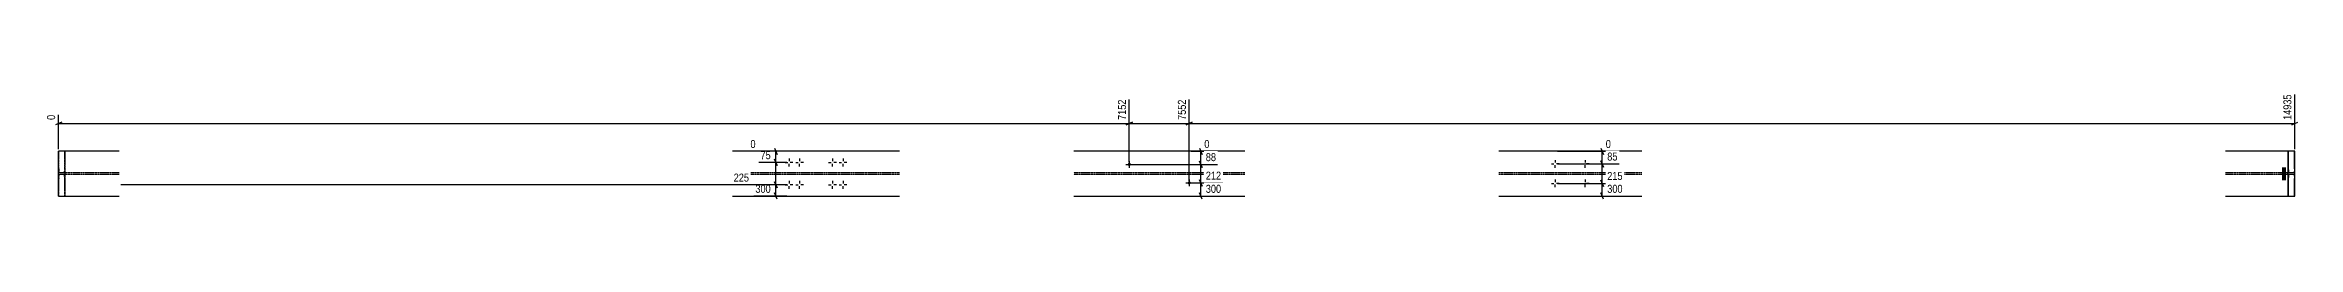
# Model space of a CAD drawing. Header units: millimetres. Extents: x 31 to 40018, y 42 to 1773.
# Drawn here: x 24972 to 40018, y 42 to 755 of the extents above; entities that cross this region are included whole.
import ezdxf

# ---------------------------------------------------------------- set-up
doc = ezdxf.new("R2010")
doc.units = ezdxf.units.MM
doc.linetypes.add('DXK_LINE_DOT2', pattern=[3.9198, 1.9599, -1.9599])
doc.layers.add('MÅLSÆTNING', color=7, linetype='Continuous')
doc.layers.add('STÅL', color=7, linetype='Continuous')
doc.styles.add('Arial Narrow', font='ARIALN.TTF', dxfattribs={"height": 0.2})

msp = doc.modelspace()

# ---------------------------------------------------------------- hatches: boundary and pattern name
at = {"layer": 'STÅL', "linetype": 'Continuous'}
for points in [[(32224, 275, -1), (32202, 275, -1)], [(32624, 151, -1), (32602, 151, -1)]]:
    msp.add_hatch(color=3, dxfattribs=at).paths.add_polyline_path(points)

# ---------------------------------------------------------------- linework, layer by layer
at = {"layer": 'MÅLSÆTNING', "color": 7, "linetype": 'Continuous'}
for p, q in [((25062, 377), (25062, 607)), ((32213, 289), (32213, 709)), ((32213, 289), (32213, 709)), ((32613, 165), (32613, 709)), ((32613, 165), (32613, 709)), ((39997, 377), (39997, 743)), ((25083, 557), (25041, 541)), ((25062, 549), (32213, 549)), ((32234, 557), (32192, 541)), ((32192, 541), (32234, 557)), ((32213, 549), (32613, 549)), ((32634, 557), (32592, 541)), ((32592, 541), (32634, 557)), ((32613, 549), (39997, 549)), ((39976, 541), (40018, 557)), ((29844, 309), (29861, 267)), ((32627, 363), (32748, 363)), ((32682, 384), (32699, 342)), ((32690, 275), (32690, 363)), ((35072, 363), (35429, 363)), ((35363, 384), (35380, 342)), ((35371, 278), (35371, 363)), ((29844, 159), (29861, 117)), ((32227, 275), (32803, 275)), ((32227, 275), (32803, 275)), ((32627, 151), (32837, 151)), ((32627, 151), (32837, 151)), ((32699, 254), (32682, 296)), ((32682, 296), (32699, 254)), ((32699, 130), (32682, 172)), ((32682, 172), (32699, 130)), ((32690, 151), (32690, 275)), ((32690, 63), (32690, 151)), ((35072, 278), (35484, 278)), ((35072, 278), (35484, 278)), ((35380, 257), (35363, 299)), ((35380, 127), (35363, 169)), ((35363, 169), (35380, 127)), ((35371, 148), (35371, 278)), ((29927, 138), (25477, 138)), ((29927, 63), (29706, 63)), ((29861, 42), (29844, 84)), ((29852, 63), (29852, 138)), ((32627, 63), (32837, 63)), ((32699, 42), (32682, 84)), ((35072, 148), (35518, 148)), ((35072, 148), (35518, 148)), ((35072, 63), (35518, 63)), ((35380, 42), (35363, 84)), ((35371, 63), (35371, 148))]:
    msp.add_line(p, q, dxfattribs=at)
at = {"layer": 'STÅL', "color": 2, "linetype": 'Continuous'}
for p, q in [((25466, 363), (25062, 363)), ((25062, 63), (25062, 363)), ((30679, 363), (29563, 363)), ((32984, 363), (31842, 363)), ((35636, 363), (34680, 363)), ((39997, 363), (39535, 363)), ((39953, 63), (39953, 363)), ((39955, 246), (39955, 363)), ((39994, 246), (39994, 363)), ((39997, 63), (39997, 363)), ((39956, 236), (39955, 246)), ((39955, 180), (39956, 190)), ((39955, 63), (39955, 180)), ((39956, 227), (39956, 236)), ((39957, 221), (39956, 227)), ((39956, 199), (39957, 205)), ((39956, 190), (39956, 199)), ((39959, 219), (39957, 221)), ((39957, 205), (39959, 207)), ((39991, 219), (39959, 219)), ((39991, 207), (39959, 207)), ((39992, 221), (39991, 219)), ((39991, 207), (39992, 205)), ((39993, 227), (39992, 221)), ((39992, 205), (39993, 199)), ((39994, 236), (39993, 227)), ((39993, 199), (39994, 190)), ((39994, 246), (39994, 236)), ((39994, 190), (39994, 180)), ((39994, 63), (39994, 180)), ((25062, 63), (25466, 63)), ((29563, 63), (30679, 63)), ((31842, 63), (32984, 63)), ((34680, 63), (35636, 63)), ((39535, 63), (39997, 63))]:
    msp.add_line(p, q, dxfattribs=at)
at = {"layer": 'STÅL', "color": 7, "linetype": 'DXK_LINE_DOT2'}
for p, q in [((25064, 246), (25064, 363)), ((25103, 246), (25103, 363)), ((25106, 63), (25106, 363)), ((39997, 363), (39994, 363)), ((25064, 246), (25065, 236)), ((25065, 190), (25064, 180)), ((25064, 63), (25064, 180)), ((25065, 236), (25065, 227)), ((25065, 227), (25066, 221)), ((25066, 205), (25065, 199)), ((25065, 199), (25065, 190)), ((25066, 221), (25068, 219)), ((25068, 207), (25066, 205)), ((25466, 219), (25068, 219)), ((25466, 207), (25068, 207)), ((25100, 219), (25101, 221)), ((25101, 205), (25100, 207)), ((25101, 221), (25102, 227)), ((25102, 199), (25101, 205)), ((25102, 227), (25103, 236)), ((25103, 190), (25102, 199)), ((25103, 236), (25103, 246)), ((25103, 180), (25103, 190)), ((25103, 63), (25103, 180)), ((30679, 219), (29563, 219)), ((30679, 207), (29563, 207)), ((32984, 219), (31842, 219)), ((32984, 207), (31842, 207)), ((35636, 219), (34680, 219)), ((35636, 207), (34680, 207)), ((39959, 219), (39535, 219)), ((39959, 207), (39535, 207)), ((39997, 63), (39994, 63))]:
    msp.add_line(p, q, dxfattribs=at)
at = {"layer": 'STÅL', "color": 3, "linetype": 'Continuous'}
for p, q in [((29941, 314), (29941, 297)), ((30011, 314), (30011, 297)), ((30231, 314), (30231, 297)), ((30301, 314), (30301, 297)), ((35058, 304), (35058, 287)), ((35258, 304), (35258, 287)), ((29915, 288), (29932, 288)), ((29941, 262), (29941, 279)), ((29941, 164), (29941, 147)), ((29967, 288), (29949, 288)), ((29985, 288), (30002, 288)), ((30011, 262), (30011, 279)), ((30011, 164), (30011, 147)), ((30037, 288), (30019, 288)), ((30205, 288), (30222, 288)), ((30231, 262), (30231, 279)), ((30231, 164), (30231, 147)), ((30257, 288), (30239, 288)), ((30275, 288), (30292, 288)), ((30301, 262), (30301, 279)), ((30301, 164), (30301, 147)), ((30327, 288), (30309, 288)), ((32191, 275), (32235, 275)), ((32213, 297), (32213, 253)), ((32591, 151), (32635, 151)), ((32613, 173), (32613, 129)), ((35032, 278), (35049, 278)), ((35058, 252), (35058, 270)), ((35058, 174), (35058, 157)), ((35084, 278), (35067, 278)), ((35232, 278), (35249, 278)), ((35258, 252), (35258, 270)), ((35258, 174), (35258, 157)), ((35284, 278), (35267, 278)), ((29915, 138), (29932, 138)), ((29941, 112), (29941, 129)), ((29967, 138), (29949, 138)), ((29985, 138), (30002, 138)), ((30011, 112), (30011, 129)), ((30037, 138), (30019, 138)), ((30205, 138), (30222, 138)), ((30231, 112), (30231, 129)), ((30257, 138), (30239, 138)), ((30275, 138), (30292, 138)), ((30301, 112), (30301, 129)), ((30327, 138), (30309, 138)), ((35032, 148), (35049, 148)), ((35058, 122), (35058, 140)), ((35084, 148), (35067, 148)), ((35232, 148), (35249, 148)), ((35258, 122), (35258, 140)), ((35284, 148), (35267, 148))]:
    msp.add_line(p, q, dxfattribs=at)
at = {"layer": 'STÅL', "color": 3, "linetype": 'DXK_LINE_DOT2'}
for p, q in [((39902, 219), (39902, 207)), ((39911, 219), (39911, 207)), ((39915, 254), (39915, 169)), ((39920, 219), (39920, 207)), ((39924, 254), (39924, 169)), ((39928, 219), (39928, 207)), ((39933, 254), (39933, 169)), ((39937, 219), (39937, 207)), ((39946, 219), (39946, 207))]:
    msp.add_line(p, q, dxfattribs=at)

# ---------------------------------------------------------------- next in the draw order: wipeouts: each hides what was drawn before it
at = {"color": 0, "linetype": 'Continuous'}
for points in [[(39986, 755), (39907, 755), (39907, 562), (39986, 562)], [(25050, 618), (24972, 618), (24972, 562), (25050, 562)], [(32202, 720), (32124, 720), (32124, 562), (32202, 562)], [(32602, 720), (32524, 720), (32524, 562), (32602, 562)], [(32759, 374), (32759, 453), (32703, 453), (32703, 374)], [(35440, 374), (35440, 453), (35384, 453), (35384, 374)], [(29684, 149), (29684, 228), (25476, 228), (25476, 149)]]:
    msp.add_wipeout(points, dxfattribs=at).dxf.layer = 'MÅLSÆTNING'

# ---------------------------------------------------------------- next in the draw order: linework, layer by layer
at = {"layer": 'MÅLSÆTNING', "color": 7, "linetype": 'Continuous'}
for p, q in [((29927, 288), (29740, 288)), ((35363, 299), (35380, 257))]:
    msp.add_line(p, q, dxfattribs=at)

# ---------------------------------------------------------------- next in the draw order: texts
at = {"layer": 'MÅLSÆTNING', "color": 3, "linetype": 'Continuous', "style": 'Arial Narrow'}
for s, p in [('0', (25039, 573)), ('7152', (32191, 573)), ('7552', (32591, 573)), ('14935', (39974, 573))]:
    msp.add_text(s, height=53.4, rotation=90.0002, dxfattribs=at).set_placement(p)
for p in [(32714, 385), (35395, 385)]:
    msp.add_text('0', height=53.4, dxfattribs=at).set_placement(p)

# ---------------------------------------------------------------- next in the draw order: wipeouts: each hides what was drawn before it
at = {"color": 0, "linetype": 'Continuous'}
msp.add_wipeout([(29830, 74), (29830, 153), (29705, 153), (29705, 74)], dxfattribs=at).dxf.layer = 'MÅLSÆTNING'

# ---------------------------------------------------------------- next in the draw order: linework, layer by layer
at = {"layer": 'MÅLSÆTNING', "color": 7, "linetype": 'Continuous'}
for p, q in [((29861, 117), (29844, 159)), ((29852, 138), (29852, 288)), ((29927, 138), (25477, 138))]:
    msp.add_line(p, q, dxfattribs=at)

# ---------------------------------------------------------------- next in the draw order: texts
at = {"layer": 'MÅLSÆTNING', "color": 3, "linetype": 'Continuous', "style": 'Arial Narrow'}
for s, p in [('225', (29571, 160)), ('300', (29716, 85))]:
    msp.add_text(s, height=53.4, dxfattribs=at).set_placement(p)

# ---------------------------------------------------------------- next in the draw order: wipeouts: each hides what was drawn before it
at = {"color": 0, "linetype": 'Continuous'}
for points in [[(32804, 286), (32804, 365), (32713, 365), (32713, 286)], [(35485, 290), (35485, 368), (35394, 368), (35394, 290)]]:
    msp.add_wipeout(points, dxfattribs=at).dxf.layer = 'MÅLSÆTNING'

# ---------------------------------------------------------------- next in the draw order: texts
at = {"layer": 'MÅLSÆTNING', "color": 3, "linetype": 'Continuous', "style": 'Arial Narrow'}
for s, p in [('88', (32724, 297)), ('85', (35405, 301))]:
    msp.add_text(s, height=53.4, dxfattribs=at).set_placement(p)

# ---------------------------------------------------------------- next in the draw order: wipeouts: each hides what was drawn before it
at = {"color": 0, "linetype": 'Continuous'}
msp.add_wipeout([(29830, 299), (29830, 378), (29739, 378), (29739, 299)], dxfattribs=at).dxf.layer = 'MÅLSÆTNING'

# ---------------------------------------------------------------- next in the draw order: linework, layer by layer
at = {"layer": 'MÅLSÆTNING', "color": 7, "linetype": 'Continuous'}
for p, q in [((29927, 363), (29683, 363)), ((29844, 384), (29861, 342)), ((29861, 267), (29844, 309)), ((29852, 288), (29852, 363)), ((29927, 288), (29740, 288))]:
    msp.add_line(p, q, dxfattribs=at)

# ---------------------------------------------------------------- next in the draw order: texts
at = {"layer": 'MÅLSÆTNING', "color": 3, "linetype": 'Continuous', "style": 'Arial Narrow'}
msp.add_text('75', height=53.4, dxfattribs=at).set_placement((29750, 310))

# ---------------------------------------------------------------- next in the draw order: wipeouts: each hides what was drawn before it
at = {"color": 0, "linetype": 'Continuous'}
for points in [[(32838, 162), (32838, 241), (32713, 241), (32713, 162)], [(35519, 160), (35519, 238), (35394, 238), (35394, 160)]]:
    msp.add_wipeout(points, dxfattribs=at).dxf.layer = 'MÅLSÆTNING'

# ---------------------------------------------------------------- next in the draw order: wipeouts: each hides what was drawn before it
for points in [[(29728, 374), (29728, 453), (29671, 453), (29671, 374)], [(32838, 74), (32838, 153), (32713, 153), (32713, 74)], [(35519, 74), (35519, 153), (35394, 153), (35394, 74)]]:
    msp.add_wipeout(points, dxfattribs=at).dxf.layer = 'MÅLSÆTNING'

# ---------------------------------------------------------------- next in the draw order: texts
at = {"layer": 'MÅLSÆTNING', "color": 3, "linetype": 'Continuous', "style": 'Arial Narrow'}
for s, p in [('0', (29683, 385)), ('212', (32724, 173)), ('215', (35405, 171)), ('300', (32724, 85)), ('300', (35405, 85))]:
    msp.add_text(s, height=53.4, dxfattribs=at).set_placement(p)

doc.saveas('drawing.dxf')
